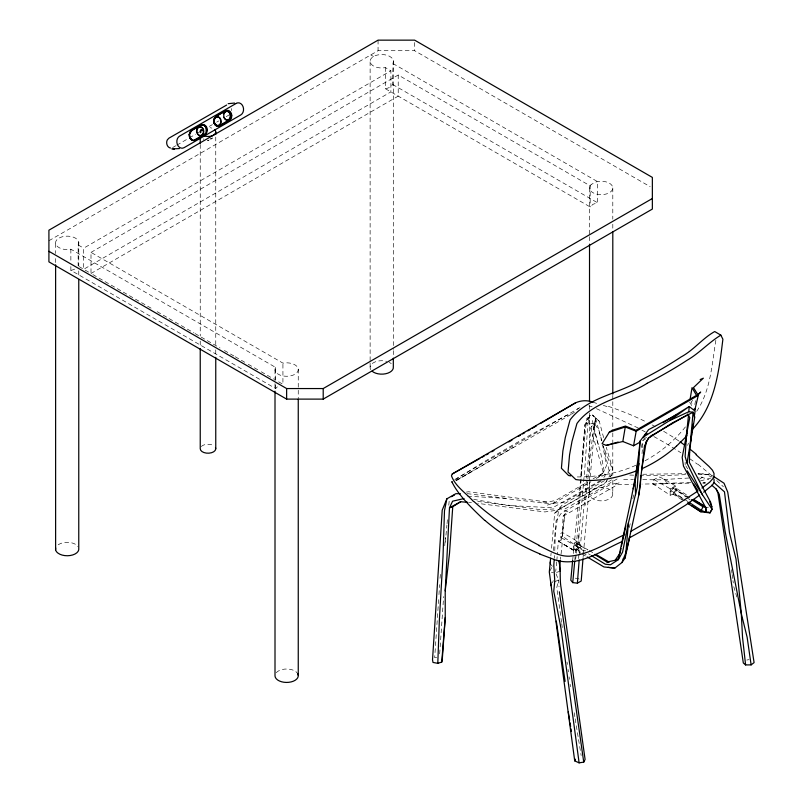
<?xml version="1.0" encoding="UTF-8"?>
<svg xmlns="http://www.w3.org/2000/svg" width="803" height="803" viewBox="0 0 803 803"><rect width="100%" height="100%" fill="white"/><g stroke="black" fill="none" stroke-linecap="round" stroke-linejoin="round"><path stroke-width="0.6" stroke-dasharray="4.01 3.01" d="M444.742 545.799L445.364 537.247M578.722 558.587L579.023 533.553L584.875 467.838L587.866 424.104L589.874 415.673L592.383 414.91L599.279 421.284L603.675 437.836M554.763 550.667L555.415 532.248L558.607 510.116L561.066 507.315M617.146 478.949L563.254 509.935L568.283 512.013L564.8 514.111L563.033 516.319L562.251 536.113L560.283 540.67L558.336 541.142L557.302 554.532M438.639 599.61L434.684 657.627L437.053 657.567M438.96 594.611L439.612 584.604M440.024 578.351L440.636 572.198M439.673 653.853L443.637 596.559M572.649 560.494L586.049 424.034L586.953 418.493L589.874 415.673L584.975 424.556L580.83 476.922M553.498 550.577L556.088 520.776L560.966 513.619L609.648 484.811L618.481 482.764M554.331 557.965L554.502 555.546M642.049 453.695L642.41 448.837M642.5 447.622L643.052 440.325M556.74 561.839L555.706 571.495M556.84 560.624L557.212 555.756M579.555 555.094L591.299 426.694L595.123 423.392L595.886 418.142L594.371 423.111L590.586 452.199L585.226 505.308M575.46 552.835C580.127 510.156 581.041 467.296 584.975 424.556M583.078 557.593L583.269 555.124M583.369 553.889L594.611 427.497L594.371 423.111L593.728 428.953L595.123 423.392L591.299 426.694M604.609 480.575L562.441 504.806L554.682 513.197L551.209 552.042M574.807 560.223L575.149 556.489M445.304 542.206L446.93 524.951M447.04 523.717L447.622 517.554M448.777 505.228L449.248 500.289M550.858 555.766L551.089 553.277M579.134 547.817L562.251 536.113L564.8 514.111L562.251 536.113L558.336 541.142L575.129 551.219L579.134 547.817L579.646 542.657L562.391 532.439L560.243 533.804L562.2 543.39L560.885 555.736M610.21 476.912L611.715 475.055L612.418 468.008L606.265 447.211M560.494 559.44L560.755 556.971M574.677 549.543L576.353 549.162L578.19 546.783L578.451 544.354L576.855 543.571L574.787 545.337L573.964 548.088L574.677 549.543L580.94 553.267M573.031 549.965L573.723 544.745L576.263 541.503L579.646 542.657L576.855 543.571L587.274 549.935M575.6 559.41L576.253 554.482M576.413 553.257L579.023 533.553M715.864 340.281C711.86 364.532 710.685 390.78 696.442 411.698M601.848 440.837L598.827 429.996L594.913 424.225L595.886 418.142M694.836 404.592L695.669 399.974M641.306 447.562L642.882 440.315M629.321 527.551L630.636 521.639M632.794 498.743L634.009 494.006M690.751 482.693L658.47 483.336L656.533 485.092L652.849 483.868L654.043 479.602L658.851 476.872L663.81 478.839L675.564 485.976L676.658 490.131L674.61 493.775L670.224 495.23L652.849 483.868L641.918 484.089M552.554 582.827L553.227 580.579M687.659 445.464L688.412 443.095M589.874 415.673L586.049 424.034L589.372 422.98L594.913 424.225M209.181 139.772L208.72 140.334M211.159 138.628L210.687 139.19L211.862 138.487M596.348 478.668L602.772 473.248L606.536 465.539L602.682 445.374M78.152 266.074L78.152 244.955L78.694 243.901A11.633 6.715 0 0 0 73.264 237.126A11.633 6.715 0 0 0 60.345 237.427L58.147 238.632A11.633 6.715 0 0 0 57.786 246.812L59.874 248.077A11.633 6.715 0 0 0 68.416 249.532L70.865 249.201L275.68 367.443L275.68 379.869M549.814 571.063L551.862 567.279M385.41 67.623L385.621 88.711A11.633 6.715 0 0 0 392.225 85.269L393.169 62.483A11.633 6.715 0 0 0 391.302 57.455L389.264 56.15A11.633 6.715 0 0 0 375.121 55.728L372.863 56.913A11.633 6.715 0 0 0 371.357 64.32A11.633 6.715 0 0 0 382.65 67.964L385.41 67.623L390.9 70.784L390.9 91.903L83.693 269.266L83.693 248.157L390.9 70.784M608.212 478.217L604.589 483.707L557.553 510.176L544.906 511.933L477.705 503.381M608.845 477.153L610.099 475.015L603.535 446.859M275.68 367.443L275.238 368.175A11.633 6.715 0 0 0 286.269 376.266A11.633 6.715 0 0 0 298.154 368.587A11.633 6.715 0 0 0 282.997 363.167L91 252.383L91 273.492L152.811 309.175M70.865 266.586L70.865 270.31L275.68 388.562L277.958 386.183M654.043 479.602L670.033 488.716L675.564 485.976L671.178 490.603L671.248 492.962L684.547 501.423M196.865 133.579L200.027 131.752L201.784 132.405L200.118 131.692L200.529 130.156L201.433 130.006M201.814 131.632L200.65 132.304L201.151 132.174M200.027 131.752L200.489 130.046L201.423 129.875M385.41 88.742L590.185 206.963L592.925 204.323L597.502 202.737L597.502 181.619L392.667 63.367M467.677 496.194L502.447 498.231L543.982 503.11L553.237 503.521L555.515 500.5L587.736 481.92M607.198 480.636L605.693 482.503L557.553 510.176M685.451 426.865C674.329 440.857 660.267 452.551 644.538 461.022M598.506 477.424L603.133 471.923L589.372 422.98M603.796 477.434L605.161 475.868L600.554 452.179L593.387 427.718M692.668 400.396L691.062 402.062L693.541 406.047M609.959 476.761L611.715 475.055M455.542 480.174L458.021 477.785L485.062 461.183L525.132 437.866L565.493 415.924L572.208 413.776L574.818 411.879M576.955 409.379L578.722 408.075M699.493 479.22L702.495 477.183L698.781 477.414M608.604 481.71L611.505 479.853M554.682 513.197L561.869 508.771M456.184 480.726L513.599 447.231M563.033 516.319L617.617 484.58L632.192 484.289M652.849 483.868L663.91 483.757L666.5 482.262L663.81 478.839M172.595 147.581L175.767 145.755M176.821 145.152L188.424 138.447M189.478 137.835L195.812 134.181M209.242 126.432L212.404 124.606M216.629 122.166L218.737 120.942M226.125 116.686L229.287 114.859M48.913 240.739L378.062 50.709L414.639 50.709L650.189 186.708M91 252.383L398.218 75.01L590.185 185.844L590.185 206.963M91 273.492L398.218 96.129L398.218 75.01M593.106 478.819L602.772 473.248M553.237 503.521L590.958 481.77M454.759 479.511L582.587 406.097M471.752 471.502L455.612 480.726L572.208 413.776M600.664 480.405L553.909 507.084L547.576 507.516L508.219 505.488L476.49 501.243M601.327 480.907L563.204 502.688L553.297 503.12L544.795 505.99M643.293 439.251L646.556 437.414M643.263 440.305L645.421 439.09M58.147 544.805L60.345 543.601A11.633 6.715 0 0 1 78.052 546.612M601.758 476.299L607.821 473.188L611.555 467.266L602.902 445.344M635.815 465.288C617.126 473.73 596.478 477.153 576.042 476.922M554.542 581.864L558.527 579.937L555.566 572.7M211.048 138.839L212.082 138.387M208.559 140.384L207.756 140.736L208.499 140.455A3.874 2.238 60 0 1 207.545 140.535M615.409 484.36L621.06 482.001M556.519 572.388L560.343 571.174M670.224 495.23L670.033 488.716L674.962 487.511L688.462 496.073M700.346 480.977L713.245 477.353L702.986 473.78L698.038 473.72M542.858 502.086L547.395 502.066L555.515 500.5M746.79 660.046L749.079 659.624M466.272 492.119L468.601 491.767L547.395 502.066M70.865 270.31L71.377 270.24A11.633 6.715 0 0 0 75.572 268.634M705.988 507.466L708.427 507.205M200.931 130.297L203.781 130.046M200.067 130.809L203.42 130.638M200.118 131.692L200.75 131.642M688.854 478.016L659.102 479.833L641.988 479.672M553.99 508.951L540.539 509.694L500.701 504.103L473.66 499.346M685.642 474.613L660.879 475.808L642.179 475.366M698.028 474.011L710.635 474.503L712.693 475.848M200.489 130.046L202.045 130.046M200.529 130.156L201.995 130.156M642.781 474.262L685.762 473.69M663.91 483.757L691.965 483.075M702.936 482.804L705.375 482.744L701.742 482.703M623.66 479.511L633.437 479.602M629.703 475.065L634.691 475.185M698.118 473.931L710.635 474.503M702.776 483.145L705.154 483.296M469.103 502.447L471.512 502.648M551.39 572.238L553.478 572.469M467.185 493.644L508.239 498.583M575.279 578.18L578.481 578.622L580.298 580.238M199.967 130.759L200.559 130.899M588.88 405.846L592.112 406.81M592.835 402.193L598.636 403.969M603.284 405.395L607.921 406.82M700.959 476.992L708.788 479.582M596.448 408.657L640.142 428.912M683.022 498.543L673.396 493.283L671.248 492.962L670.033 488.716L671.178 490.603L683.664 498.793M578.19 546.783L585.648 550.928M561.548 537.869L573.723 544.745M689.958 497.86L675.875 489.77L674.962 487.511M576.353 549.162L581.633 552.193M582.687 552.795L587.967 555.827M370.745 54.935L373.556 56.551M392.667 84.476L597.502 202.737M78.152 244.955L83.693 248.157M79.075 266.606L89.956 272.89M157.147 311.684L167.988 317.938M169.072 318.57L194.015 332.964M195.099 333.596L220.032 347.99M224.368 350.489L234.135 356.13M235.219 356.753L247.143 363.639M248.227 364.271L260.152 371.157M261.236 371.779L274.255 379.287M278.591 381.796L282.927 384.296L282.927 363.187M578.451 544.354L588.208 549.985M589.292 550.617L593.628 553.116M581.984 553.889L586.17 556.379M558.336 541.142L575.129 551.219L562.2 543.39M574.787 545.337L584.243 551.189M588.448 553.789L590.546 555.084M672.914 488.104L687.398 497.087M389.264 362.324L391.302 363.629M684.708 499.476L687.83 501.524M684.608 500.841L673.396 493.283L675.875 489.77L686.083 497.037M687.097 497.76L690.158 499.938M697.817 464.114L712.452 476.139M716.647 480.505L723.443 486.809M599.279 421.284L592.383 414.91L596.037 419.778L601.537 440.706M201.262 130.016L201.854 130.688M201.232 130.136L201.764 130.748M550.426 563.977L552.374 566.326M586.953 418.493L589.201 421.304M689.616 402.152L692.116 406.177M685.792 465.81L687.709 468.912M733.781 586.672L736.803 597.03M592.313 420.471L598.928 447.442M574.195 712.693L574.988 717.591M575.189 718.815L581.161 755.543M561.558 622.375L556.76 587.676L558.527 579.937L559.018 586.772M561.729 623.62L562.421 628.568M567.048 662.003L567.39 664.472M568.082 669.421L568.424 671.9M569.106 676.849L569.447 679.328M570.14 684.276L570.481 686.756M731.513 569.628L731.995 573.282M732.155 574.506L732.808 579.375M732.968 580.589L733.3 583.018M685.13 462.327L685.16 464.776M612.799 187.952L612.799 219.199M612.799 224.198L612.799 230.441M612.799 395.407L612.799 400.406M612.799 401.651L612.799 431.643M612.799 432.897L612.799 444.139M612.799 445.394L612.799 475.386M612.799 480.385L612.799 494.126A11.633 6.715 0 0 1 595.334 499.948A11.633 6.715 0 0 1 595.334 488.314A11.633 6.715 0 0 1 612.799 494.126M589.522 187.952L589.522 235.44M589.522 236.694L589.522 242.938M589.522 405.405L589.522 411.648M589.522 412.903L589.522 494.126M414.639 42.499L414.639 50.709M393.319 60.727L393.319 349.405M393.319 350.66L393.319 356.903M378.062 40.15L378.062 50.709M370.123 61.801L370.123 361.721M370.123 362.976L370.123 367.975M298.254 369.169L298.254 397.917M275.68 384.838L275.68 388.562M275.007 369.922L275.007 382.419M275.007 383.663L275.007 389.917M215.756 137.012L215.756 344.828M215.756 349.827L215.756 356.09M200.238 144.52L200.238 336.066M200.238 341.064L200.238 347.328M78.764 242.145L78.764 265.893M78.764 270.892L78.764 277.135M70.865 249.201L70.865 261.617M55.618 243.56L55.618 253.557M55.618 258.556L55.618 263.555M608.303 406.338A287.404 194.045 -4.4 0 1 646.666 422.137M652.096 424.907A287.404 194.045 -4.4 0 1 655.308 426.614M663.649 431.311A287.404 194.045 -4.4 0 1 679.077 441.148M641.848 430.117A272.257 97.916 16.3 0 1 645.19 431.863M653.903 436.581A272.257 97.916 16.3 0 1 680.884 452.762M689.817 458.764A272.257 97.916 16.3 0 1 697.345 464.144M370.755 369.691A11.633 6.715 0 0 1 372.863 363.076L375.121 361.902A11.633 6.715 0 0 1 386.715 361.37M276.242 672.693A11.633 6.715 0 0 1 287.504 669.019A11.633 6.715 0 0 1 297.682 673.617M212.544 137.825A3.874 2.238 60 0 1 210.617 138.517M231.284 108.535A5.169 4.075 84.9 0 1 231.535 110.673M203.681 139.481A3.874 2.238 60 0 1 203.259 138.799M200.509 133.157A7.759 4.477 0 0 1 201.282 129.765M210.005 127.677A7.759 4.477 0 0 1 211.882 128.119M201.282 446.488A7.759 4.477 0 0 1 213.488 445.565M591.078 184.6L589.914 186.216A11.633 6.715 0 0 0 600.142 194.647A11.633 6.715 0 0 0 612.749 187.37A11.633 6.715 0 0 0 598.145 181.468L595.334 182.14L591.078 184.6"/><path stroke-width="1.2" d="M691.664 433.67L689.606 452.139L689.406 462.468L710.655 502.287L712.09 509.363L710.043 512.896L700.919 511.832L687.619 503.381M446.869 498.834L442.212 510.176L432.516 659.855L433.018 662.445L437.796 663.318L439.341 620.558L443.035 556.349L444.481 510.718L446.869 498.834L455.833 493.694L460.37 493.674M591.6 555.736L605.261 564.188L610.451 564.78L618.28 559.701L622.566 552.133L628.438 522.763L637.311 487.16L640.051 441.128L648.573 429.655L675.775 415.241M640.844 475.436L640.382 485.082L638.776 495.14L625.135 557.934L621.954 562.522L614.817 568.122L603.936 566.948L587.214 557.001M437.796 663.318L441.74 662.104L442.282 659.494L445.243 617.487L445.213 590.837L449.489 507.827L452.601 501.192L464.004 498.573M685.682 441.55L688.542 415.071M687.729 413.967L689.787 417.59L686.525 434.574L685.13 456.556L687.017 463.05L702.555 494.969L712.09 509.363M467.888 502.347L460.651 501.745L452.751 506.683L449.519 553.157L445.213 590.837M554.241 559.169L553.799 565.212L554.763 581.031L553.749 591.219L560.986 628.358L579.114 762.85L583.741 762.117L585.096 759.467L561.116 587.947C559.4 578.963 561.217 569.518 558.677 560.544M572.649 560.494L570.803 580.208L572.74 582.627L577.377 583.149L579.174 559.972M441.74 662.104L445.243 617.487M582.978 558.828L581.201 581.041L577.377 583.149M643.394 436.983L669.561 420.611L688.783 411.728L689.195 406.529L695.127 411.076L694.204 417.008M621.954 562.522L625.878 552.645L628.438 522.763M687.017 463.05L690.409 442.563L693.089 412.21L688.783 411.728M572.74 582.627L574.697 561.468M579.114 762.85L574.717 760.873L549.302 572.007L550.627 558.246M560.353 560.675L559.701 566.848L560.343 571.174M638.776 495.14L644.438 446.287L648.543 438.077L652.468 435.075M618.28 559.701C626.22 520.304 636.428 481.248 640.051 441.128M205.488 126.593L206.532 129.042L206.421 131.311L206.21 127.838L204.012 125.318L205.648 126.774M229.999 112.45L231.033 114.889L230.933 117.168L230.712 113.695L228.514 111.175L230.16 112.621M691.805 432.436L693.089 424.135M641.557 470.769L646.184 441.891L648.543 438.077L672.673 422.769L693.089 412.21L694.766 417.058L690.409 442.563M690.219 398.529L692.035 387.648L696.502 395.357L635.956 430.308L625.487 426.062L611.856 430.358M610.993 430.98L609.266 432.235L602.079 443.738L606.325 445.374L622.827 441.509L625.276 426.985L636.167 431.231L698.289 395.357L693.461 387.608L703.358 378.173L700.176 379.558M622.827 441.509L633.557 445.785L636.167 431.231M206.381 131.491L206.602 130.287A4.788 3.774 85 0 1 204.504 134.151L194.788 139.752A4.788 3.774 84.9 0 1 191.054 139.26L189.769 137.464L191.907 139.852M230.883 117.348L231.033 114.889M621.02 548.329L620.157 553.006L615.158 560.263L607.048 562.03L594.561 554.391M621.462 546L625.838 526.005M686.525 434.574L682.189 457.419L683.463 466.061L705.476 507.185L706.158 512.374L701.36 510.397L688.874 502.206M633.176 488.806L639.047 463.572M689.135 454.428L689.606 452.139M685.822 439.111L687.057 433.168M694.715 410.494L698.289 395.357M636.819 468.109L637.873 463.271M625.878 552.645L629.763 536.996M645.261 445.464L646.184 441.891M710.725 510.869L710.043 512.896L707.764 511.862M223.706 113.785L223.806 113.544A4.396 3.463 84.9 0 1 226.807 111.336A4.396 3.463 84.9 0 1 229.889 113.685L230.25 116.997A4.396 3.463 84.9 0 1 225.563 119.707L223.686 117.268M574.717 760.873L575.42 759.176M701.36 510.397L702.916 506.713L705.988 507.466L706.158 512.374M592.835 402.193C587.204 399.964 580.89 400.356 575.42 402.905L452.26 473.961L451.457 475.788C455.291 486.477 466.212 493.193 473.479 501.504M644.086 437.013L645.03 434.905L647.037 433.55M691.453 430.368C715.242 406.107 718.936 371.257 722.891 339.207L720.843 335.152L714.72 331.539C702.595 338.254 693.531 350.319 681.014 356.984A206.361 58.358 -18 0 1 641.326 379.879C618.19 394.343 587.194 396.993 570.03 419.929L565.312 437.505L562.863 450.995L561.407 468.269L568.574 475.496L570.712 475.908M697.476 395.397L700.688 392.075L696.994 395.427M676.397 446.247L687.007 435.748M202.215 125.047C197.066 126.814 184.891 132.134 191.054 139.26M226.717 110.894C221.538 112.41 208.057 119.205 216.408 125.7M191.445 131.03L189.548 133.669L190.11 138.156M215.947 116.877L214.451 118.442L213.929 121.986A4.396 3.463 84.9 0 0 214.18 122.759L216.047 125.198A4.396 3.463 84.9 0 0 220.745 122.488L220.383 119.175A4.396 3.463 84.9 0 0 216.76 116.867A4.396 3.463 84.9 0 0 213.949 120.309M711.669 485.122L716.105 488.957L717.942 492.912L743.317 662.967L745.596 664.924L751.126 664.884L754.087 662.605L727.729 492.088L724.015 483.215L713.716 476.51M701.952 488.003L709.742 482.151L713.887 477.464L714.018 473.389L712.472 470.237L709.049 466.473L696.101 454.719M699.594 495.1L685.381 505.308L657.245 522.582L628.99 538.06M703.649 492.179L712.622 484.932L714.068 482.051L714.018 479.14M669.561 420.611L689.195 406.529L663.067 422.699M698.058 490.934L671.77 508.088L631.108 531.164M615.158 560.263L617.196 558.878M540.57 423.452L575.42 402.905M687.248 414.91L650.821 436.049M508.801 441.971L511.973 440.124M518.326 436.42L520.444 435.196M522.562 433.961L524.68 432.727M527.852 430.88L529.97 429.645M532.088 428.421L536.324 425.951M48.913 251.299L286.631 388.552L323.207 388.552L652.357 198.512M323.207 399.111L652.357 209.071L652.357 177.403L414.639 40.15L378.062 40.15L48.913 230.19L48.913 261.858L286.631 399.111L323.207 399.111L323.207 388.552M451.497 496.676L454.518 494.949M479.893 458.473L452.26 473.961M482.051 457.258L484.209 456.034M486.367 454.819L488.525 453.605M491.757 451.778L493.915 450.563M633.557 445.785L640.031 442.132M460.651 501.745L449.489 507.827L452.751 506.683M622.998 559.049L625.135 557.934M624.674 534.587C606.787 542.888 589.593 554.572 569.447 556.198C558.246 556.559 548.76 550.145 539.004 545.639M647.268 383.272C624.423 397.736 593.788 400.657 576.945 423.502L572.007 441.369L569.558 454.869L568.042 472.094L575.811 479.562C596.519 482.513 617.898 477.966 637.271 470.568M622.395 541.443C601.808 550.306 579.545 567.289 555.706 560.092L539.787 554.08M720.843 335.152C708.878 342.359 699.212 353.38 686.876 360.386A212.855 57.756 -18.5 0 1 647.218 383.262M226.637 105.042L168.941 138.156L167.355 139.842A5.169 4.075 84.9 0 0 167.114 144.982A5.169 4.075 84.9 0 0 170.527 148.003M609.266 432.235L625.276 426.985M606.325 445.374L618.18 442.041M228.182 103.687L234.506 103.055M693.993 409.199L695.408 409.028M179.43 148.585L171.762 148.886M608.032 567.34L614.817 568.122M607.048 562.03L608.935 562.361M705.476 507.185L705.988 507.466M694.294 500.349L704.04 505.95L693.651 499.366M595.796 554.371L608.794 561.889M691.534 499.657L702.916 506.713M687.669 502.899L689.707 504.274M691.744 505.649L700.919 511.832M229.377 111.778L228.865 111.386A4.788 3.774 85 0 0 225.633 111.286M204.875 125.92L204.363 125.539A4.788 3.774 85 0 0 201.131 125.429M713.877 482.533L724.477 491.848L729.505 532.931L736.01 558.998L741.299 613.633L742.534 637.401L745.596 664.924M484.771 520.464C473.368 509.724 457.64 494.678 451.858 481.599L452.38 482.573M215.555 125.107L214.271 123.311L215.555 125.107A4.788 3.774 84.9 0 0 219.329 125.599L229.016 119.998A4.788 3.774 85 0 0 231.103 116.144M197.538 134.201L198.682 135.225A4.396 3.463 84.9 0 0 203.37 132.515L203.008 129.203A4.396 3.463 84.9 0 0 198.451 127.235A4.396 3.463 84.9 0 0 196.805 132.786M214.622 124.013L213.929 121.986M693.651 484.079L697.546 490.111M687.268 470.879L702.555 494.969M716.105 488.957L719.277 494.387L725.179 531.747L741.299 613.633L747.131 637.261L751.126 664.884M709.541 501.494L712.09 506.823M568.253 711.829L569.638 720.391M570.03 722.841L570.622 726.504M571.023 728.953L571.415 731.403M559.37 591.801L583.741 762.117M556.308 621.161L565.101 681.386M230.943 114.588L231.063 115.391M206.441 128.731L206.562 129.534M550.577 582.085L550.888 585.728M550.266 561.97L550.426 563.977M635.022 479.511L635.564 494.658M206.532 129.042L206.572 130.277M612.799 231.696L612.799 394.153M589.522 244.192L589.522 401.651M393.319 358.158L393.319 366.901A11.633 6.715 0 0 1 385.621 373.766A11.633 6.715 0 0 1 372.14 371.247M298.254 399.161L298.254 675.343M286.631 388.552L286.631 399.111M275.007 391.161L275.007 676.096A11.633 6.715 0 0 0 288.789 682.319A11.633 6.715 0 0 0 297.682 673.617M215.756 132.003L215.756 134.502M215.756 357.345L215.756 448.736M200.238 138.257L200.238 143.265M200.238 348.582L200.238 448.736A7.759 4.477 0 0 0 209.011 453.173A7.759 4.477 0 0 0 215.495 447.572M78.764 279.635L78.764 548.319A11.633 6.715 0 0 1 72.752 554.933A11.633 6.715 0 0 1 59.874 554.251L57.786 552.986A11.633 6.715 0 0 1 55.698 547.987M55.618 264.809L55.618 549.734M539.927 553.909A272.257 205.638 -19.7 0 1 484.902 520.374M680.101 441.861A287.404 194.045 -4.4 0 1 684.116 444.732M689.968 449.158A287.404 194.045 -4.4 0 1 696.512 454.488M539.355 545.428A287.524 151.004 8.6 0 1 473.82 501.423M676.387 446.227A200.68 162.296 68.6 0 1 641.768 468.781M214.722 129.765A7.759 4.477 0 0 1 213.488 135.165A7.759 4.477 0 0 1 204.123 135.878M207.254 129.855L207.033 131.692A5.25 4.135 84.9 0 1 204.966 134.543L195.27 140.144A5.26 4.145 84.9 0 1 192.148 140.274L190.843 139.331A5.26 4.145 84.9 0 1 189.267 134.984L189.478 133.479A5.26 4.145 84.9 0 1 191.556 130.558L201.252 124.977A5.25 4.135 84.9 0 1 204.414 124.867L205.508 125.619A5.25 4.135 84.9 0 1 207.264 129.855M231.766 115.712L231.535 117.539A5.25 4.135 84.9 0 1 229.467 120.4L219.781 126.001A5.26 4.145 84.9 0 1 216.649 126.131L215.345 125.188A5.26 4.145 84.9 0 1 213.769 120.831L213.989 119.336A5.26 4.145 84.9 0 1 216.067 116.415L225.753 110.834A5.25 4.135 84.9 0 1 228.915 110.714L230.009 111.466A5.25 4.135 84.9 0 1 231.766 115.702M189.408 134.171L189.357 134.894L189.408 134.171M213.909 120.028L213.859 120.741L213.909 120.028M190.462 131.833L189.99 132.565L190.462 131.833M236.293 103.366L179.611 136.098A6.344 5.009 84.9 0 0 177.363 144.47A6.344 5.009 84.9 0 0 184.098 147.662L240.79 114.939A6.344 5.009 84.9 0 0 243.028 106.558A6.344 5.009 84.9 0 0 236.293 103.366M174.351 148.987L173.217 149.107L174.351 148.987M197.638 128.289A4.396 3.463 84.9 0 0 199.756 135.516A4.396 3.463 84.9 0 0 203.581 129.855A4.396 3.463 84.9 0 0 197.638 128.289M215.013 118.262A4.396 3.463 84.9 0 0 217.121 125.479A4.396 3.463 84.9 0 0 220.945 119.818A4.396 3.463 84.9 0 0 215.013 118.262M224.519 112.771A4.396 3.463 84.9 0 0 226.637 119.988A4.396 3.463 84.9 0 0 230.461 114.327A4.396 3.463 84.9 0 0 224.519 112.771"/></g></svg>
